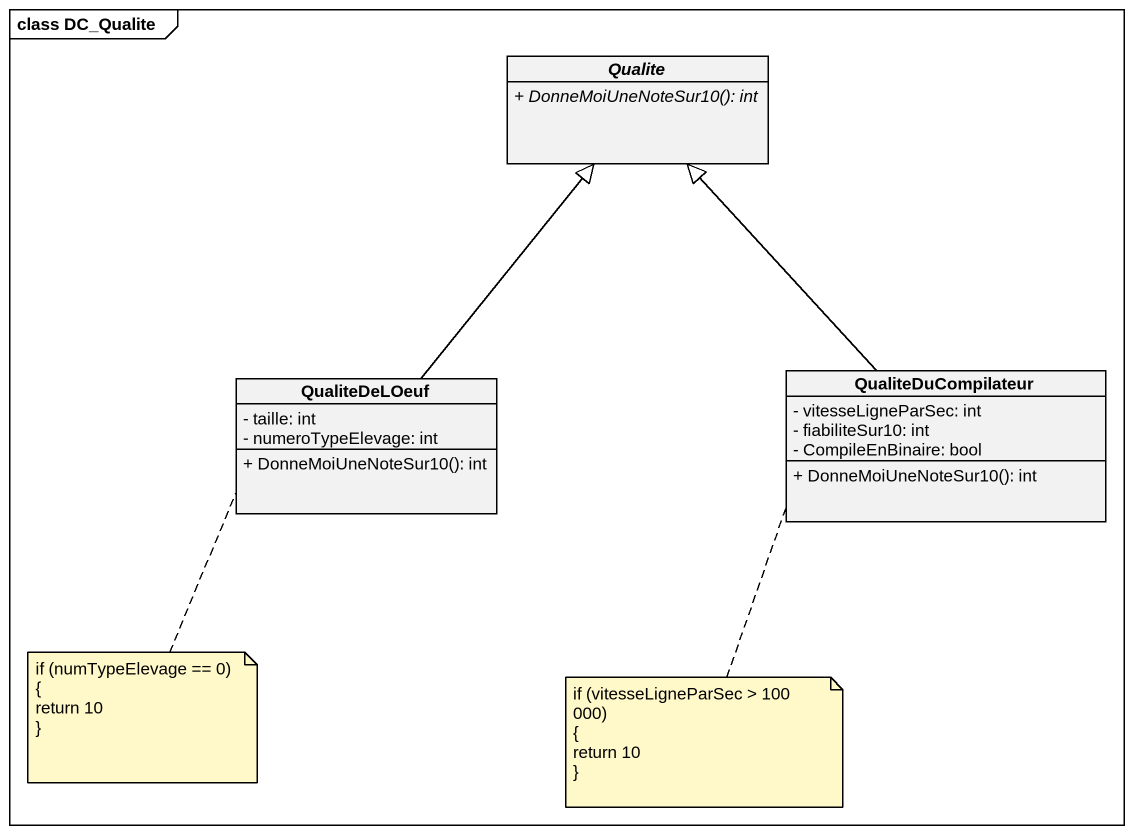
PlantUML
@startuml
mainframe class DC_Qualite
hide circle
hide empty members
skinparam classAttributeIconSize 0
abstract class Qualite {
  {abstract} + DonneMoiUneNoteSur10(): int
}
class QualiteDeLOeuf {
  - taille: int
  - numeroTypeElevage: int
  + DonneMoiUneNoteSur10(): int
}
class QualiteDuCompilateur {
  - vitesseLigneParSec: int
  - fiabiliteSur10: int
  - CompileEnBinaire: bool
  + DonneMoiUneNoteSur10(): int
}
QualiteDeLOeuf -up-|> Qualite
QualiteDuCompilateur -up-|> Qualite
note bottom of QualiteDeLOeuf
  if (numTypeElevage == 0)
  {
  return 10
  ~}
end note
note bottom of QualiteDuCompilateur
  if (vitesseLigneParSec > 100 000)
  {
  return 10
  ~}
end note
@enduml
